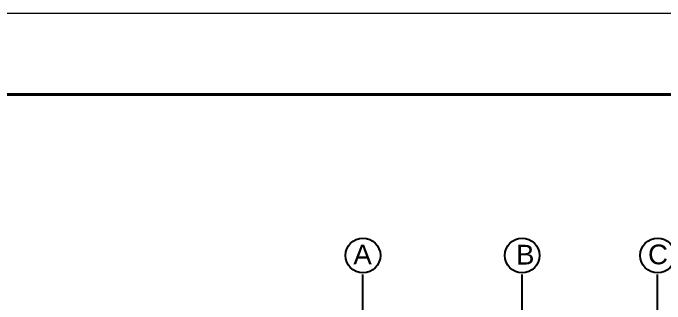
# Model space of a CAD drawing. Header units: metres. Extents: x 1770 to 2101, y 1850 to 1943.
# Drawn here: x 1807.98 to 1832.02, y 1898.62 to 1909.35 of the extents above; entities that cross this region are included whole.
import ezdxf

# ---------------------------------------------------------------- set-up
doc = ezdxf.new("R2010")
doc.units = ezdxf.units.M
doc.linetypes.add('ACAD_ISO05W100', pattern=[33, 24, -3, 0, -3, 0, -3])
doc.linetypes.add('CENTER2', pattern=[28.575, 19.05, -3.175, 3.175, -3.175])
doc.layers.add('Boarder Line 2', color=60, linetype='Continuous', lineweight=40)
doc.layers.add('Border Line 3', color=80, linetype='Continuous', lineweight=15)
doc.layers.add('LOLLIPOP', color=80, linetype='ACAD_ISO05W100')
doc.styles.get("Standard").update_dxf_attribs({"font": 'arial.ttf'})

msp = doc.modelspace()

# ---------------------------------------------------------------- linework, layer by layer
at = {"layer": 'Boarder Line 2'}
msp.add_line((1772.935, 1906.348), (1851.035, 1906.348), dxfattribs=at)
at = {"layer": 'Border Line 3'}
for p, q in [((1769.935, 1909.348), (1854.035, 1909.348)), ((1772.935, 1906.348), (1851.035, 1906.348))]:
    msp.add_line(p, q, dxfattribs=at)
at = {"layer": 'LOLLIPOP', "ltscale": 0.1}
for p, q in [((1820.881, 1883.312), (1820.881, 1899.766)), ((1826.751, 1883.312), (1826.751, 1899.766)), ((1831.746, 1883.312), (1831.746, 1899.766))]:
    msp.add_line(p, q, dxfattribs=at)
at = {"layer": 'LOLLIPOP', "linetype": 'ByBlock', "ltscale": 0.05}
for centre in [(1820.881, 1900.408), (1826.751, 1900.408), (1831.746, 1900.408)]:
    msp.add_circle(centre, 0.642, dxfattribs=at)

# ---------------------------------------------------------------- texts
at = {"layer": 'Boarder Line 2', "linetype": 'CENTER2', "ltscale": 0.05, "char_height": 0.727, "attachment_point": 1}
for s, insert in [('A', (1820.528, 1900.81)), ('B', (1826.527, 1900.801)), ('C', (1831.393, 1900.81))]:
    msp.add_mtext_dynamic_manual_height_columns(s, width=1.26507, gutter_width=3.636, heights=[0], dxfattribs=dict(at, insert=insert))

doc.saveas('drawing.dxf')
